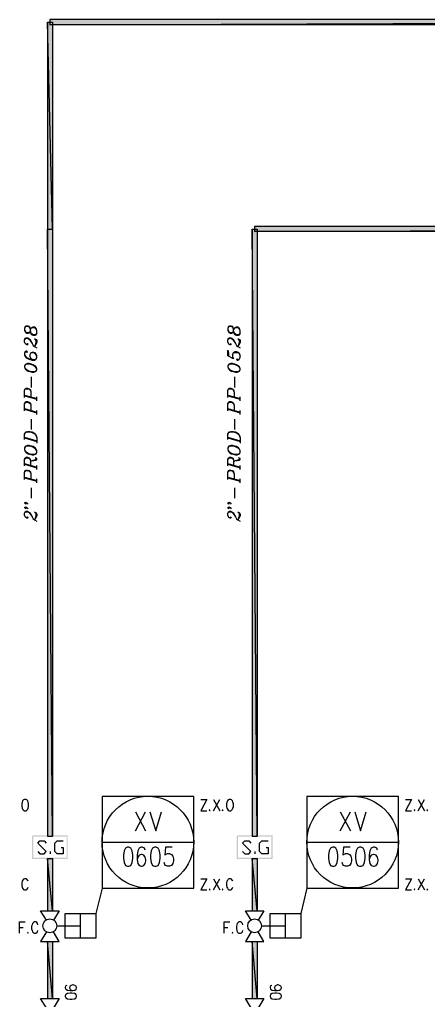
# Model space of a CAD drawing. Header units: inches. Extents: x 1 to 908, y 1 to 642.
# Drawn here: x 543.3 to 623.1, y 290 to 481.4 of the extents above; entities that cross this region are included whole.
import ezdxf

# ---------------------------------------------------------------- set-up
doc = ezdxf.new("R2010")
doc.units = ezdxf.units.IN
doc.header["$MEASUREMENT"] = 0
doc.layers.add('PDF_Geometry', color=7, linetype='Continuous')
doc.layers.add('PDF_Solid Fills', color=30, linetype='Continuous')

msp = doc.modelspace()

# ---------------------------------------------------------------- hatches: boundary and pattern name
at = {"layer": 'PDF_Solid Fills', "transparency": 33554559}
h = msp.add_hatch(color=256, dxfattribs=at)
h.paths.add_polyline_path([(548.69, 322.04), (549.7, 322.04), (548.69, 440.51)])
h.paths.add_polyline_path([(549.7, 322.04), (548.69, 440.51), (549.7, 440.51)])
h.paths.add_polyline_path([(548.69, 440.51), (549.7, 440.51), (548.69, 480.86)])
h.paths.add_polyline_path([(549.7, 440.51), (548.69, 480.86), (549.7, 480.86)])
h = msp.add_hatch(color=256, dxfattribs=at)
h.paths.add_polyline_path([(549.18, 481.38), (549.18, 480.38), (817.06, 481.38)])
h.paths.add_polyline_path([(549.18, 480.38), (817.06, 481.38), (817.06, 480.38)])
h = msp.add_hatch(color=256, dxfattribs=at)
h.paths.add_polyline_path([(588.69, 322.04), (589.69, 322.04), (588.69, 440.51)])
h.paths.add_polyline_path([(589.69, 322.04), (588.69, 440.51), (589.69, 440.51)])
h = msp.add_hatch(color=256, dxfattribs=at)
h.paths.add_polyline_path([(589.17, 441.03), (589.17, 440.03), (817.06, 441.03)])
h.paths.add_polyline_path([(589.17, 440.03), (817.06, 441.03), (817.06, 440.03)])
h = msp.add_hatch(color=7, dxfattribs=at)
h.paths.add_polyline_path([(551.54, 317.57), (551.54, 317.8), (545.68, 317.57)])
h.paths.add_polyline_path([(551.54, 317.8), (545.68, 317.57), (545.94, 317.8)])
h.paths.add_polyline_path([(545.68, 317.57), (545.94, 317.8), (545.68, 322.04)])
h.paths.add_polyline_path([(545.94, 317.8), (545.68, 322.04), (545.94, 322.04)])
h = msp.add_hatch(color=7, dxfattribs=at)
h.paths.add_polyline_path([(545.81, 317.8), (545.81, 317.57), (552.45, 317.8)])
h.paths.add_polyline_path([(545.81, 317.57), (552.45, 317.8), (552.67, 317.57)])
h.paths.add_polyline_path([(552.45, 317.8), (552.67, 317.57), (552.45, 321.91)])
h.paths.add_polyline_path([(552.67, 317.57), (552.45, 321.91), (552.67, 322.17)])
h.paths.add_polyline_path([(552.45, 321.91), (552.67, 322.17), (545.81, 321.91)])
h.paths.add_polyline_path([(552.67, 322.17), (545.81, 321.91), (545.81, 322.17)])
h = msp.add_hatch(color=7, dxfattribs=at)
h.paths.add_polyline_path([(591.57, 317.57), (591.57, 317.8), (585.68, 317.57)])
h.paths.add_polyline_path([(591.57, 317.8), (585.68, 317.57), (585.94, 317.8)])
h.paths.add_polyline_path([(585.68, 317.57), (585.94, 317.8), (585.68, 322.04)])
h.paths.add_polyline_path([(585.94, 317.8), (585.68, 322.04), (585.94, 322.04)])
h = msp.add_hatch(color=7, dxfattribs=at)
h.paths.add_polyline_path([(585.81, 317.8), (585.81, 317.57), (592.44, 317.8)])
h.paths.add_polyline_path([(585.81, 317.57), (592.44, 317.8), (592.67, 317.57)])
h.paths.add_polyline_path([(592.44, 317.8), (592.67, 317.57), (592.44, 321.91)])
h.paths.add_polyline_path([(592.67, 317.57), (592.44, 321.91), (592.67, 322.17)])
h.paths.add_polyline_path([(592.44, 321.91), (592.67, 322.17), (585.81, 321.91)])
h.paths.add_polyline_path([(592.67, 322.17), (585.81, 321.91), (585.81, 322.17)])
h = msp.add_hatch(color=2, dxfattribs=at)
h.paths.add_polyline_path([(548.69, 307.48), (549.7, 307.48), (548.69, 317.67)])
h.paths.add_polyline_path([(549.7, 307.48), (548.69, 317.67), (549.7, 317.67)])
h = msp.add_hatch(color=256, dxfattribs=at)
h.paths.add_polyline_path([(548.69, 307.48), (549.7, 307.48), (548.69, 317.67)])
h.paths.add_polyline_path([(549.7, 307.48), (548.69, 317.67), (549.7, 317.67)])
h = msp.add_hatch(color=256, dxfattribs=at)
h.paths.add_polyline_path([(588.69, 307.48), (589.69, 307.48), (588.69, 317.67)])
h.paths.add_polyline_path([(589.69, 307.48), (588.69, 317.67), (589.69, 317.67)])
h = msp.add_hatch(color=256, dxfattribs=at)
h.paths.add_polyline_path([(548.69, 290.36), (549.7, 290.36), (548.69, 301.49)])
h.paths.add_polyline_path([(549.7, 290.36), (548.69, 301.49), (549.7, 301.49)])
h = msp.add_hatch(color=256, dxfattribs=at)
h.paths.add_polyline_path([(548.69, 290.36), (549.7, 290.36), (548.69, 301.49)])
h.paths.add_polyline_path([(549.7, 290.36), (548.69, 301.49), (549.7, 301.49)])
h = msp.add_hatch(color=256, dxfattribs=at)
h.paths.add_polyline_path([(588.69, 290.36), (589.69, 290.36), (588.69, 301.49)])
h.paths.add_polyline_path([(589.69, 290.36), (588.69, 301.49), (589.69, 301.49)])

# ---------------------------------------------------------------- linework, layer by layer
at = {"layer": 'PDF_Geometry', "color": 30, "lineweight": -3}
for points in [[(548.69, 440.51), (549.7, 440.51), (548.69, 480.86), (548.69, 440.51)], [(549.7, 440.51), (548.69, 480.86), (549.7, 480.86), (549.7, 440.51)], [(549.18, 481.38), (549.18, 480.38), (817.06, 481.38), (549.18, 481.38)], [(549.18, 480.38), (817.06, 481.38), (817.06, 480.38), (549.18, 480.38)], [(548.69, 322.04), (549.7, 322.04), (548.69, 440.51), (548.69, 322.04)], [(549.7, 322.04), (548.69, 440.51), (549.7, 440.51), (549.7, 322.04)], [(588.69, 322.04), (589.69, 322.04), (588.69, 440.51), (588.69, 322.04)], [(589.69, 322.04), (588.69, 440.51), (589.69, 440.51), (589.69, 322.04)], [(589.17, 441.03), (589.17, 440.03), (817.06, 441.03), (589.17, 441.03)], [(589.17, 440.03), (817.06, 441.03), (817.06, 440.03), (589.17, 440.03)], [(548.69, 307.48), (549.7, 307.48), (548.69, 317.67), (548.69, 307.48)], [(549.7, 307.48), (548.69, 317.67), (549.7, 317.67), (549.7, 307.48)], [(588.69, 307.48), (589.69, 307.48), (588.69, 317.67), (588.69, 307.48)], [(589.69, 307.48), (588.69, 317.67), (589.69, 317.67), (589.69, 307.48)], [(548.69, 290.36), (549.7, 290.36), (548.69, 301.49), (548.69, 290.36)], [(549.7, 290.36), (548.69, 301.49), (549.7, 301.49), (549.7, 290.36)], [(548.69, 290.36), (549.7, 290.36), (548.69, 301.49), (548.69, 290.36)], [(549.7, 290.36), (548.69, 301.49), (549.7, 301.49), (549.7, 290.36)], [(588.69, 290.36), (589.69, 290.36), (588.69, 301.49), (588.69, 290.36)], [(589.69, 290.36), (588.69, 301.49), (589.69, 301.49), (589.69, 290.36)]]:
    msp.add_lwpolyline(points, dxfattribs=at)
at = {"layer": 'PDF_Geometry', "lineweight": 25}
for points in [[(544.19, 420.77), (544.32, 420.45), (544.45, 420.32), (544.68, 420.22), (545, 420.22), (545.23, 420.32), (545.36, 420.55), (545.36, 420.9), (545.23, 421.35), (545.13, 421.48), (544.91, 421.58), (544.55, 421.58), (544.32, 421.48), (544.19, 421.13), (544.19, 420.77), (544.32, 420.55), (544.45, 420.45), (544.68, 420.32), (545, 420.32), (545.23, 420.45), (545.36, 420.55)], [(546.62, 420.22), (546.49, 419.99), (546.27, 419.87), (545.91, 419.87), (545.68, 419.99), (545.46, 420.22), (545.36, 420.55), (545.46, 420.09), (545.68, 419.87), (545.91, 419.77), (546.27, 419.77), (546.49, 419.87), (546.62, 420.22), (546.62, 420.67), (546.49, 421.13), (546.39, 421.22), (546.17, 421.35), (545.81, 421.35), (545.59, 421.22), (545.46, 421.13), (545.36, 420.9), (545.23, 421.22), (545.13, 421.35), (544.91, 421.48), (544.55, 421.48), (544.32, 421.35), (544.19, 421.13)], [(546.62, 420.67), (546.49, 421), (546.39, 421.13), (546.17, 421.22), (545.68, 421.22)], [(583.93, 420.77), (584.06, 420.45), (584.16, 420.32), (584.39, 420.22), (584.74, 420.22), (584.97, 420.32), (585.07, 420.55), (585.07, 420.9), (584.97, 421.35), (584.84, 421.48), (584.61, 421.58), (584.29, 421.58), (584.06, 421.48), (583.93, 421.13), (583.93, 420.77), (584.06, 420.55), (584.16, 420.45), (584.39, 420.32), (584.74, 420.32), (584.97, 420.45), (585.07, 420.55)], [(586.33, 420.22), (586.23, 419.99), (586, 419.87), (585.65, 419.87), (585.42, 419.99), (585.19, 420.22), (585.07, 420.55), (585.19, 420.09), (585.42, 419.87), (585.65, 419.77), (586, 419.77), (586.23, 419.87), (586.33, 420.22), (586.33, 420.67), (586.23, 421.13), (586.1, 421.22), (585.87, 421.35), (585.55, 421.35), (585.32, 421.22), (585.19, 421.13), (585.07, 420.9), (584.97, 421.22), (584.84, 421.35), (584.61, 421.48), (584.29, 421.48), (584.06, 421.35), (583.93, 421.13)], [(586.33, 420.67), (586.23, 421), (586.1, 421.13), (585.87, 421.22), (585.42, 421.22)], [(544.68, 418.05), (544.78, 418.15), (544.91, 418.05), (544.78, 417.92), (544.68, 417.92), (544.45, 418.05), (544.32, 418.15), (544.19, 418.51), (544.19, 418.83), (544.32, 419.19), (544.55, 419.28), (544.78, 419.28), (545, 419.19), (545.23, 418.96), (545.46, 418.6), (545.68, 418.15), (545.91, 417.79), (546.17, 417.57), (546.62, 417.34)], [(584.39, 418.05), (584.52, 418.15), (584.61, 418.05), (584.52, 417.92), (584.39, 417.92), (584.16, 418.05), (584.06, 418.15), (583.93, 418.51), (583.93, 418.83), (584.06, 419.19), (584.29, 419.28), (584.52, 419.28), (584.74, 419.19), (584.97, 418.96), (585.19, 418.6), (585.42, 418.15), (585.65, 417.79), (585.87, 417.57), (586.33, 417.34)], [(544.19, 418.83), (544.32, 419.06), (544.55, 419.19), (544.78, 419.19), (545, 419.06), (545.23, 418.83), (545.68, 418.15)], [(546.39, 417.47), (546.27, 417.57), (546.27, 417.79), (546.49, 418.38), (546.49, 418.73), (546.39, 418.96), (546.17, 419.06), (546.49, 418.96), (546.62, 418.73), (546.62, 418.38), (546.27, 417.79)], [(583.93, 418.83), (584.06, 419.06), (584.29, 419.19), (584.52, 419.19), (584.74, 419.06), (584.97, 418.83), (585.42, 418.15)], [(586.1, 417.47), (586, 417.57), (586, 417.79), (586.23, 418.38), (586.23, 418.73), (586.1, 418.96), (585.87, 419.06), (586.23, 418.96), (586.33, 418.73), (586.33, 418.38), (586, 417.79)], [(544.55, 416.56), (544.68, 416.44), (544.78, 416.56), (544.68, 416.66), (544.55, 416.66), (544.32, 416.56), (544.19, 416.34), (544.19, 415.98), (544.32, 415.63), (544.55, 415.4), (544.91, 415.17), (545.23, 415.08), (545.68, 414.95), (546.17, 414.95), (546.39, 415.08), (546.49, 415.17), (546.62, 415.4), (546.62, 415.76), (546.49, 416.11), (546.27, 416.34), (546.04, 416.44), (545.68, 416.44), (545.46, 416.34), (545.36, 416.21), (545.23, 415.98), (545.23, 415.63), (545.36, 415.4), (545.59, 415.17), (545.81, 415.08)], [(544.19, 415.98), (544.32, 415.76), (544.55, 415.53), (544.91, 415.3), (545.23, 415.17), (545.68, 415.08), (546.27, 415.08), (546.49, 415.17)], [(546.62, 415.76), (546.49, 415.98), (546.27, 416.21), (546.04, 416.34), (545.59, 416.34)], [(585.87, 415.08), (585.78, 415.17), (585.65, 415.08), (585.78, 414.95), (585.87, 414.95), (586.1, 415.08), (586.23, 415.17), (586.33, 415.53), (586.33, 415.85), (586.23, 416.21), (586, 416.44), (585.65, 416.56), (585.32, 416.56), (585.07, 416.44), (584.97, 416.34), (584.84, 415.98), (584.84, 415.63), (584.97, 415.3), (585.07, 415.17), (583.93, 415.76), (583.93, 416.89), (584.06, 416.34), (584.06, 415.76)], [(584.84, 415.98), (584.97, 416.21), (585.07, 416.34), (585.32, 416.44), (585.65, 416.44), (586, 416.34), (586.23, 416.11), (586.33, 415.85)], [(544.19, 413.59), (544.32, 413.23), (544.55, 413.01), (544.91, 412.78), (545.23, 412.68), (545.68, 412.55), (546.04, 412.55), (546.39, 412.68), (546.49, 412.78), (546.62, 413.01), (546.62, 413.23), (546.49, 413.59), (546.27, 413.81), (545.91, 414.04), (545.59, 414.14), (545.13, 414.27), (544.78, 414.27), (544.45, 414.14), (544.32, 414.04), (544.19, 413.81), (544.19, 413.59), (544.32, 413.36), (544.55, 413.13), (544.91, 412.91), (545.23, 412.78), (545.68, 412.68), (546.04, 412.68), (546.39, 412.78), (546.62, 413.01)], [(583.93, 413.59), (584.06, 413.23), (584.29, 413.01), (584.61, 412.78), (584.97, 412.68), (585.42, 412.55), (585.78, 412.55), (586.1, 412.68), (586.23, 412.78), (586.33, 413.01), (586.33, 413.23), (586.23, 413.59), (586, 413.81), (585.65, 414.04), (585.32, 414.14), (584.84, 414.27), (584.52, 414.27), (584.16, 414.14), (584.06, 414.04), (583.93, 413.81), (583.93, 413.59), (584.06, 413.36), (584.29, 413.13), (584.61, 412.91), (584.97, 412.78), (585.42, 412.68), (585.78, 412.68), (586.1, 412.78), (586.33, 413.01)], [(545.59, 409.57), (545.59, 411.65)], [(585.32, 409.57), (585.32, 411.65)], [(544.19, 407.63), (544.19, 409.02), (544.32, 409.35), (544.55, 409.48), (544.78, 409.48), (545.13, 409.35), (545.36, 409.12), (545.46, 408.67), (545.46, 407.76)], [(544.19, 409.02), (544.32, 409.25), (544.55, 409.35), (544.78, 409.35), (545.13, 409.25), (545.36, 409.02), (545.46, 408.67)], [(544.19, 408.09), (546.62, 407.41)], [(544.19, 407.99), (546.62, 407.31)], [(546.62, 406.95), (546.62, 407.76)], [(583.93, 407.63), (583.93, 409.02), (584.06, 409.35), (584.29, 409.48), (584.52, 409.48), (584.84, 409.35), (585.07, 409.12), (585.19, 408.67), (585.19, 407.76)], [(583.93, 409.02), (584.06, 409.25), (584.29, 409.35), (584.52, 409.35), (584.84, 409.25), (585.07, 409.02), (585.19, 408.67)], [(583.93, 408.09), (586.33, 407.41)], [(583.93, 407.99), (586.33, 407.31)], [(586.33, 406.95), (586.33, 407.76)], [(544.19, 405.01), (544.19, 406.37), (544.32, 406.73), (544.55, 406.82), (544.78, 406.82), (545.13, 406.73), (545.36, 406.5), (545.46, 406.05), (545.46, 405.11)], [(544.19, 406.37), (544.32, 406.6), (544.55, 406.73), (544.78, 406.73), (545.13, 406.6), (545.36, 406.37), (545.46, 406.05)], [(583.93, 405.01), (583.93, 406.37), (584.06, 406.73), (584.29, 406.82), (584.52, 406.82), (584.84, 406.73), (585.07, 406.5), (585.19, 406.05), (585.19, 405.11)], [(583.93, 406.37), (584.06, 406.6), (584.29, 406.73), (584.52, 406.73), (584.84, 406.6), (585.07, 406.37), (585.19, 406.05)], [(544.19, 405.47), (546.62, 404.79)], [(544.19, 405.37), (546.62, 404.66)], [(546.62, 404.33), (546.62, 405.11)], [(583.93, 405.47), (586.33, 404.79)], [(583.93, 405.37), (586.33, 404.66)], [(586.33, 404.33), (586.33, 405.11)], [(545.59, 401.36), (545.59, 403.39)], [(585.32, 401.36), (585.32, 403.39)], [(544.19, 399.41), (544.19, 400.45), (544.32, 400.77), (544.45, 400.9), (544.78, 401), (545.23, 401), (545.68, 400.9), (546.17, 400.68), (546.39, 400.45), (546.49, 400.22), (546.62, 399.74), (546.62, 398.73)], [(544.19, 400.45), (544.32, 400.68), (544.45, 400.77), (544.78, 400.9), (545.23, 400.9), (545.68, 400.77), (546.17, 400.55), (546.39, 400.32), (546.49, 400.09), (546.62, 399.74)], [(583.93, 399.41), (583.93, 400.45), (584.06, 400.77), (584.16, 400.9), (584.52, 401), (584.97, 401), (585.42, 400.9), (585.87, 400.68), (586.1, 400.45), (586.23, 400.22), (586.33, 399.74), (586.33, 398.73)], [(583.93, 400.45), (584.06, 400.68), (584.16, 400.77), (584.52, 400.9), (584.97, 400.9), (585.42, 400.77), (585.87, 400.55), (586.1, 400.32), (586.23, 400.09), (586.33, 399.74)], [(544.19, 399.87), (546.62, 399.19)], [(544.19, 399.74), (546.62, 399.06)], [(544.19, 397.47), (544.32, 397.12), (544.55, 396.89), (544.91, 396.66), (545.23, 396.57), (545.68, 396.44), (546.04, 396.44), (546.39, 396.57), (546.49, 396.66), (546.62, 396.89), (546.62, 397.25), (546.49, 397.57), (546.27, 397.8), (545.91, 398.05), (545.59, 398.15), (545.13, 398.28), (544.78, 398.28), (544.45, 398.15), (544.32, 398.05), (544.19, 397.8), (544.19, 397.47), (544.32, 397.25), (544.55, 397.02), (544.91, 396.79), (545.23, 396.66), (545.68, 396.57), (546.04, 396.57), (546.39, 396.66), (546.62, 396.89)], [(583.93, 399.87), (586.33, 399.19)], [(583.93, 399.74), (586.33, 399.06)], [(583.93, 397.47), (584.06, 397.12), (584.29, 396.89), (584.61, 396.66), (584.97, 396.57), (585.42, 396.44), (585.78, 396.44), (586.1, 396.57), (586.23, 396.66), (586.33, 396.89), (586.33, 397.25), (586.23, 397.57), (586, 397.8), (585.65, 398.05), (585.32, 398.15), (584.84, 398.28), (584.52, 398.28), (584.16, 398.15), (584.06, 398.05), (583.93, 397.8), (583.93, 397.47), (584.06, 397.25), (584.29, 397.02), (584.61, 396.79), (584.97, 396.66), (585.42, 396.57), (585.78, 396.57), (586.1, 396.66), (586.33, 396.89)], [(544.19, 394.27), (544.19, 395.53), (544.32, 395.85), (544.55, 395.98), (544.78, 395.98), (545.13, 395.85), (545.23, 395.76), (545.36, 395.4), (545.36, 394.37)], [(544.19, 395.53), (544.32, 395.76), (544.55, 395.85), (544.78, 395.85), (545.13, 395.76), (545.23, 395.63), (545.36, 395.4)], [(544.19, 394.72), (546.62, 394.04)], [(544.19, 394.62), (546.62, 393.91)], [(545.36, 394.95), (545.46, 395.17), (545.59, 395.3), (546.49, 395.4), (546.62, 395.53), (546.62, 395.76), (546.39, 395.85), (546.27, 395.85)], [(545.59, 395.3), (546.39, 395.53), (546.49, 395.63), (546.49, 395.76), (546.39, 395.85)], [(546.62, 393.59), (546.62, 394.37)], [(583.93, 394.27), (583.93, 395.53), (584.06, 395.85), (584.29, 395.98), (584.52, 395.98), (584.84, 395.85), (584.97, 395.76), (585.07, 395.4), (585.07, 394.37)], [(583.93, 395.53), (584.06, 395.76), (584.29, 395.85), (584.52, 395.85), (584.84, 395.76), (584.97, 395.63), (585.07, 395.4)], [(583.93, 394.72), (586.33, 394.04)], [(583.93, 394.62), (586.33, 393.91)], [(585.07, 394.95), (585.19, 395.17), (585.32, 395.3), (586.23, 395.4), (586.33, 395.53), (586.33, 395.76), (586.1, 395.85), (586, 395.85)], [(585.32, 395.3), (586.1, 395.53), (586.23, 395.63), (586.23, 395.76), (586.1, 395.85)], [(586.33, 393.59), (586.33, 394.37)], [(544.19, 391.65), (544.19, 393.01), (544.32, 393.36), (544.55, 393.46), (544.78, 393.46), (545.13, 393.36), (545.36, 393.14), (545.46, 392.68), (545.46, 391.74)], [(544.19, 393.01), (544.32, 393.23), (544.55, 393.36), (544.78, 393.36), (545.13, 393.23), (545.36, 393.01), (545.46, 392.68)], [(583.93, 391.65), (583.93, 393.01), (584.06, 393.36), (584.29, 393.46), (584.52, 393.46), (584.84, 393.36), (585.07, 393.14), (585.19, 392.68), (585.19, 391.74)], [(583.93, 393.01), (584.06, 393.23), (584.29, 393.36), (584.52, 393.36), (584.84, 393.23), (585.07, 393.01), (585.19, 392.68)], [(544.19, 392.1), (546.62, 391.42)], [(544.19, 391.97), (546.62, 391.29)], [(546.62, 390.97), (546.62, 391.74)], [(583.93, 392.1), (586.33, 391.42)], [(583.93, 391.97), (586.33, 391.29)], [(586.33, 390.97), (586.33, 391.74)], [(545.59, 387.99), (545.59, 390.03)], [(585.32, 387.99), (585.32, 390.03)], [(544.45, 387.18), (544.45, 386.83), (544.19, 387.05), (544.45, 387.18), (544.68, 387.05), (544.91, 386.83)], [(584.16, 387.18), (584.16, 386.83), (583.93, 387.05), (584.16, 387.18), (584.39, 387.05), (584.61, 386.83)], [(544.45, 386.28), (544.45, 385.92), (544.19, 386.15), (544.45, 386.28), (544.68, 386.15), (544.91, 385.92)], [(544.68, 384.2), (544.78, 384.33), (544.91, 384.2), (544.78, 384.11), (544.68, 384.11), (544.45, 384.2), (544.32, 384.33), (544.19, 384.66), (544.19, 385.01), (544.32, 385.34), (544.55, 385.47), (544.78, 385.47), (545, 385.34), (545.23, 385.11), (545.46, 384.79), (545.68, 384.33), (545.91, 383.98), (546.17, 383.75), (546.62, 383.52)], [(544.19, 385.01), (544.32, 385.24), (544.55, 385.34), (544.78, 385.34), (545, 385.24), (545.23, 385.01), (545.68, 384.33)], [(546.39, 383.65), (546.27, 383.75), (546.27, 383.98), (546.49, 384.56), (546.49, 384.88), (546.39, 385.11), (546.17, 385.24), (546.49, 385.11), (546.62, 384.88), (546.62, 384.56), (546.27, 383.98)], [(584.16, 386.28), (584.16, 385.92), (583.93, 386.15), (584.16, 386.28), (584.39, 386.15), (584.61, 385.92)], [(584.39, 384.2), (584.52, 384.33), (584.61, 384.2), (584.52, 384.11), (584.39, 384.11), (584.16, 384.2), (584.06, 384.33), (583.93, 384.66), (583.93, 385.01), (584.06, 385.34), (584.29, 385.47), (584.52, 385.47), (584.74, 385.34), (584.97, 385.11), (585.19, 384.79), (585.42, 384.33), (585.65, 383.98), (585.87, 383.75), (586.33, 383.52)], [(583.93, 385.01), (584.06, 385.24), (584.29, 385.34), (584.52, 385.34), (584.74, 385.24), (584.97, 385.01), (585.42, 384.33)], [(586.1, 383.65), (586, 383.75), (586, 383.98), (586.23, 384.56), (586.23, 384.88), (586.1, 385.11), (585.87, 385.24), (586.23, 385.11), (586.33, 384.88), (586.33, 384.56), (586, 383.98)], [(544.19, 329.19), (544, 329.09), (543.84, 328.9), (543.77, 328.67), (543.68, 328.35), (543.68, 327.83), (543.77, 327.51), (543.84, 327.31), (544, 327.09), (544.19, 326.99), (544.52, 326.99), (544.68, 327.09), (544.84, 327.31), (544.94, 327.51), (545, 327.83), (545, 328.35), (544.94, 328.67), (544.84, 328.9), (544.68, 329.09), (544.52, 329.19), (544.19, 329.19)], [(578.66, 329.19), (579.82, 329.19), (578.66, 326.99), (579.82, 326.99)], [(581.15, 326.99), (582.35, 329.19)], [(581.15, 329.19), (582.35, 326.99)], [(584.19, 329.19), (584, 329.09), (583.84, 328.9), (583.77, 328.67), (583.67, 328.35), (583.67, 327.83), (583.77, 327.51), (583.84, 327.31), (584, 327.09), (584.19, 326.99), (584.52, 326.99), (584.68, 327.09), (584.84, 327.31), (584.94, 327.51), (585.03, 327.83), (585.03, 328.35), (584.94, 328.67), (584.84, 328.9), (584.68, 329.09), (584.52, 329.19), (584.19, 329.19)], [(618.66, 329.19), (619.82, 329.19), (618.66, 326.99), (619.82, 326.99)], [(621.15, 326.99), (622.34, 329.19)], [(621.15, 329.19), (622.34, 326.99)], [(565.91, 323.08), (567.88, 326.76)], [(565.91, 326.76), (567.88, 323.08)], [(568.72, 326.76), (569.86, 323.08), (570.99, 326.76)], [(580.41, 327.22), (580.31, 327.09), (580.41, 326.99), (580.5, 327.09)], [(582.93, 327.22), (582.83, 327.09), (582.93, 326.99), (582.99, 327.09)], [(605.91, 323.08), (607.88, 326.76)], [(605.91, 326.76), (607.88, 323.08)], [(608.72, 326.76), (609.85, 323.08), (610.99, 326.76)], [(620.4, 327.22), (620.34, 327.09), (620.4, 326.99), (620.5, 327.09)], [(622.93, 327.22), (622.83, 327.09), (622.93, 326.99), (622.99, 327.09)], [(546.82, 319), (547.24, 318.58), (548.04, 318.58), (548.47, 319), (546.82, 320.68), (547.24, 321.1), (548.04, 321.1), (548.47, 320.68)], [(551.38, 319.84), (551.8, 319.84), (551.8, 318.58), (550.57, 318.58), (550.15, 319), (550.15, 320.68), (550.57, 321.1), (551.8, 321.1)], [(564.32, 319.87), (563.93, 319.68), (563.68, 319.16), (563.55, 318.29), (563.55, 317.74), (563.68, 316.86), (563.93, 316.31), (564.32, 316.15), (564.58, 316.15), (565, 316.31), (565.26, 316.86), (565.39, 317.74), (565.39, 318.29), (565.26, 319.16), (565, 319.68), (564.58, 319.87), (564.32, 319.87)], [(567.78, 319.32), (567.66, 319.68), (567.23, 319.87), (566.98, 319.87), (566.59, 319.68), (566.33, 319.16), (566.2, 318.29), (566.2, 317.38), (566.33, 316.67), (566.59, 316.31), (566.98, 316.15), (567.11, 316.15), (567.53, 316.31), (567.78, 316.67), (567.91, 317.22), (567.91, 317.38), (567.78, 317.93), (567.53, 318.29), (567.11, 318.45), (566.98, 318.45), (566.59, 318.29), (566.33, 317.93), (566.2, 317.38)], [(569.63, 319.87), (569.24, 319.68), (568.98, 319.16), (568.85, 318.29), (568.85, 317.74), (568.98, 316.86), (569.24, 316.31), (569.63, 316.15), (569.92, 316.15), (570.31, 316.31), (570.57, 316.86), (570.7, 317.74), (570.7, 318.29), (570.57, 319.16), (570.31, 319.68), (569.92, 319.87), (569.63, 319.87)], [(573.09, 319.87), (571.77, 319.87), (571.64, 318.29), (571.77, 318.45), (572.15, 318.64), (572.57, 318.64), (572.96, 318.45), (573.22, 318.09), (573.35, 317.57), (573.35, 317.22), (573.22, 316.67), (572.96, 316.31), (572.57, 316.15), (572.15, 316.15), (571.77, 316.31), (571.64, 316.51), (571.51, 316.86)], [(586.81, 319), (587.23, 318.58), (588.07, 318.58), (588.46, 319), (586.81, 320.68), (587.23, 321.1), (588.07, 321.1), (588.46, 320.68)], [(591.41, 319.84), (591.8, 319.84), (591.8, 318.58), (590.57, 318.58), (590.15, 319), (590.15, 320.68), (590.57, 321.1), (591.8, 321.1)], [(604.38, 319.87), (604, 319.68), (603.74, 319.16), (603.61, 318.29), (603.61, 317.74), (603.74, 316.86), (604, 316.31), (604.38, 316.15), (604.68, 316.15), (605.06, 316.31), (605.32, 316.86), (605.45, 317.74), (605.45, 318.29), (605.32, 319.16), (605.06, 319.68), (604.68, 319.87), (604.38, 319.87)], [(607.85, 319.87), (606.52, 319.87), (606.39, 318.29), (606.52, 318.45), (606.91, 318.64), (607.33, 318.64), (607.72, 318.45), (607.98, 318.09), (608.11, 317.57), (608.11, 317.22), (607.98, 316.67), (607.72, 316.31), (607.33, 316.15), (606.91, 316.15), (606.52, 316.31), (606.39, 316.51), (606.26, 316.86)], [(609.69, 319.87), (609.3, 319.68), (609.04, 319.16), (608.91, 318.29), (608.91, 317.74), (609.04, 316.86), (609.3, 316.31), (609.69, 316.15), (609.98, 316.15), (610.37, 316.31), (610.63, 316.86), (610.76, 317.74), (610.76, 318.29), (610.63, 319.16), (610.37, 319.68), (609.98, 319.87), (609.69, 319.87)], [(613.15, 319.32), (613.02, 319.68), (612.64, 319.87), (612.38, 319.87), (611.96, 319.68), (611.7, 319.16), (611.57, 318.29), (611.57, 317.38), (611.7, 316.67), (611.96, 316.31), (612.38, 316.15), (612.51, 316.15), (612.9, 316.31), (613.15, 316.67), (613.28, 317.22), (613.28, 317.38), (613.15, 317.93), (612.9, 318.29), (612.51, 318.45), (612.38, 318.45), (611.96, 318.29), (611.7, 317.93), (611.57, 317.38)], [(549.31, 318.58), (549.31, 319)], [(589.3, 318.58), (589.3, 319)], [(544.94, 313.21), (544.84, 313.4), (544.68, 313.63), (544.52, 313.72), (544.19, 313.72), (544, 313.63), (543.84, 313.4), (543.77, 313.21), (543.68, 312.88), (543.68, 312.36), (543.77, 312.04), (543.84, 311.85), (544, 311.62), (544.19, 311.52), (544.52, 311.52), (544.68, 311.62), (544.84, 311.85), (544.94, 312.04)], [(578.66, 313.72), (579.82, 313.72), (578.66, 311.52), (579.82, 311.52)], [(581.15, 311.52), (582.35, 313.72)], [(581.15, 313.72), (582.35, 311.52)], [(584.94, 313.21), (584.84, 313.4), (584.68, 313.63), (584.52, 313.72), (584.19, 313.72), (584, 313.63), (583.84, 313.4), (583.77, 313.21), (583.67, 312.88), (583.67, 312.36), (583.77, 312.04), (583.84, 311.85), (584, 311.62), (584.19, 311.52), (584.52, 311.52), (584.68, 311.62), (584.84, 311.85), (584.94, 312.04)], [(618.66, 313.72), (619.82, 313.72), (618.66, 311.52), (619.82, 311.52)], [(621.15, 311.52), (622.34, 313.72)], [(621.15, 313.72), (622.34, 311.52)], [(580.41, 311.75), (580.31, 311.62), (580.41, 311.52), (580.5, 311.62)], [(582.93, 311.75), (582.83, 311.62), (582.93, 311.52), (582.99, 311.62)], [(620.4, 311.75), (620.34, 311.62), (620.4, 311.52), (620.5, 311.62)], [(622.93, 311.75), (622.83, 311.62), (622.93, 311.52), (622.99, 311.62)], [(548.5, 305.63), (547.37, 307.48), (550.99, 307.48), (549.86, 305.63)], [(552.19, 302.11), (552.19, 306.9), (558.17, 306.9), (558.17, 302.11), (552.19, 302.11)], [(555.16, 302.11), (555.16, 306.9)], [(588.5, 305.63), (587.4, 307.48), (590.99, 307.48), (589.89, 305.63)], [(592.18, 302.11), (592.18, 306.9), (598.17, 306.9), (598.17, 302.11), (592.18, 302.11)], [(595.19, 302.11), (595.19, 306.9)], [(543.26, 303.08), (543.26, 305.28), (544.36, 305.28)], [(546.85, 304.73), (546.78, 304.95), (546.62, 305.15), (546.43, 305.28), (546.1, 305.28), (545.94, 305.15), (545.78, 304.95), (545.68, 304.73), (545.59, 304.44), (545.59, 303.92), (545.68, 303.59), (545.78, 303.37), (545.94, 303.17), (546.1, 303.08), (546.43, 303.08), (546.62, 303.17), (546.78, 303.37), (546.85, 303.59)], [(550.54, 304.5), (555.16, 304.5)], [(583.25, 303.08), (583.25, 305.28), (584.35, 305.28)], [(586.85, 304.73), (586.78, 304.95), (586.62, 305.15), (586.42, 305.28), (586.1, 305.28), (585.94, 305.15), (585.78, 304.95), (585.68, 304.73), (585.62, 304.44), (585.62, 303.92), (585.68, 303.59), (585.78, 303.37), (585.94, 303.17), (586.1, 303.08), (586.42, 303.08), (586.62, 303.17), (586.78, 303.37), (586.85, 303.59)], [(590.53, 304.5), (595.19, 304.5)], [(543.26, 304.21), (543.94, 304.21)], [(544.84, 303.27), (544.78, 303.17), (544.84, 303.08), (544.94, 303.17)], [(547.37, 301.49), (550.99, 301.49), (549.86, 303.34)], [(548.5, 303.34), (547.37, 301.49)], [(583.25, 304.21), (583.93, 304.21)], [(584.84, 303.27), (584.77, 303.17), (584.84, 303.08), (584.94, 303.17)], [(587.4, 301.49), (590.99, 301.49), (589.89, 303.34)], [(588.5, 303.34), (587.4, 301.49)], [(552.51, 292.88), (552.28, 292.82), (552.19, 292.56), (552.19, 292.4), (552.28, 292.14), (552.61, 291.98), (553.13, 291.88), (553.64, 291.88), (554.06, 291.98), (554.29, 292.14), (554.39, 292.4), (554.39, 292.49), (554.29, 292.72), (554.06, 292.88), (553.74, 292.98), (553.64, 292.98), (553.32, 292.88), (553.13, 292.72), (553.03, 292.49), (553.03, 292.4), (553.13, 292.14), (553.32, 291.98), (553.64, 291.88)], [(592.51, 292.88), (592.28, 292.82), (592.18, 292.56), (592.18, 292.4), (592.28, 292.14), (592.61, 291.98), (593.12, 291.88), (593.64, 291.88), (594.06, 291.98), (594.29, 292.14), (594.39, 292.4), (594.39, 292.49), (594.29, 292.72), (594.06, 292.88), (593.77, 292.98), (593.64, 292.98), (593.35, 292.88), (593.12, 292.72), (593.03, 292.49), (593.03, 292.4), (593.12, 292.14), (593.35, 291.98), (593.64, 291.88)], [(552.19, 290.72), (552.28, 290.46), (552.61, 290.29), (553.13, 290.23), (553.45, 290.23), (553.97, 290.29), (554.29, 290.46), (554.39, 290.72), (554.39, 290.88), (554.29, 291.14), (553.97, 291.3), (553.45, 291.39), (553.13, 291.39), (552.61, 291.3), (552.28, 291.14), (552.19, 290.88), (552.19, 290.72)], [(592.18, 290.72), (592.28, 290.46), (592.61, 290.29), (593.12, 290.23), (593.45, 290.23), (593.96, 290.29), (594.29, 290.46), (594.39, 290.72), (594.39, 290.88), (594.29, 291.14), (593.96, 291.3), (593.45, 291.39), (593.12, 291.39), (592.61, 291.3), (592.28, 291.14), (592.18, 290.88), (592.18, 290.72)], [(548.56, 288.39), (547.37, 290.36), (550.99, 290.36), (549.79, 288.39)], [(588.56, 288.39), (587.4, 290.36), (590.99, 290.36), (589.79, 288.39)]]:
    msp.add_lwpolyline(points, dxfattribs=at)
at = {"layer": 'PDF_Geometry', "color": 1, "lineweight": 25}
for points in [[(559.37, 329.77), (559.37, 311.88), (577.27, 311.88), (577.27, 329.77), (559.37, 329.77)], [(599.37, 329.77), (599.37, 311.88), (617.26, 311.88), (617.26, 329.77), (599.37, 329.77)], [(559.37, 320.84), (577.27, 320.84)], [(599.37, 320.84), (617.26, 320.84)], [(559.37, 311.88), (558.17, 306.9)], [(599.37, 311.88), (598.17, 306.9)]]:
    msp.add_lwpolyline(points, dxfattribs=at)
at = {"layer": 'PDF_Geometry', "color": 2, "lineweight": -3}
for points in [[(548.69, 307.48), (549.7, 307.48), (548.69, 317.67), (548.69, 307.48)], [(549.7, 307.48), (548.69, 317.67), (549.7, 317.67), (549.7, 307.48)]]:
    msp.add_lwpolyline(points, dxfattribs=at)
at = {"layer": 'PDF_Geometry', "color": 1, "lineweight": 25}
for centre in [(568.32, 320.86), (608.32, 320.86)]:
    msp.add_circle(centre, 8.95, dxfattribs=at)
at = {"layer": 'PDF_Geometry', "lineweight": 25}
for centre in [(549.16, 304.52), (589.16, 304.52)]:
    msp.add_circle(centre, 1.34, dxfattribs=at)
for centre, major_axis, ratio, start_param, end_param in [((545.4, 413.32), (1.23, -0.43), 0.567464, 0.445111, 3.05546), ((585.12, 413.43), (-1.2, 0.37), 0.513235, 3.404529, 6.255185), ((545.41, 397.35), (-1.22, 0.44), 0.559169, 3.580357, 6.267784), ((585.13, 397.45), (-1.19, 0.37), 0.509193, 3.401322, 6.321674)]:
    msp.add_ellipse(centre, major_axis=major_axis, ratio=ratio, start_param=start_param, end_param=end_param, dxfattribs=at)

doc.saveas('drawing.dxf')
